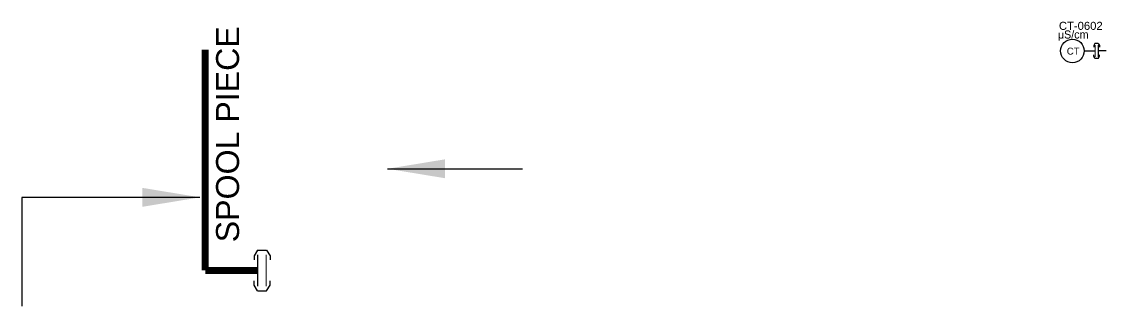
# Model space of a CAD drawing. Header units: millimetres. Extents: x -6754 to 5895, y -4820 to 1016.
# Drawn here: x -3023.5 to -2552.2, y -3082.7 to -2958.9 of the extents above; entities that cross this region are included whole.
import ezdxf

# ---------------------------------------------------------------- set-up
doc = ezdxf.new("R2010")
doc.units = ezdxf.units.MM
doc.linetypes.add('HIDDEN', pattern=[0.375, 0.25, -0.125])
doc.layers.get('0').update_dxf_attribs({"linetype": 'CONTINUOUS'})
for name, color, linetype in [('E---INDID------', 7, 'CONTINUOUS'), ('E---INDID-TEXT-25-35', 2, 'CONTINUOUS'), ('P---PLINB-DRH055', 7, 'CONTINUOUS'), ('P---PLINB-DRH227', 7, 'CONTINUOUS')]:
    doc.layers.add(name, color=color, linetype=linetype)
doc.styles.add('ROMANS', font='romans.shx')
doc.styles.get("Standard").update_dxf_attribs({"font": 'arial.ttf'})
doc.dimstyles.new('AM_ANSI$7', dxfattribs={"dimtxt": 0.12, "dimasz": 0.12, "dimexe": 0.1, "dimexo": 0.05, "dimgap": 0.06, "dimtad": 0, "dimtih": 1, "dimtoh": 1, "dimdec": 4, "dimzin": 7, "dimdsep": 46, "dimtxsty": 'Standard', "dimcen": 0, "dimclrd": 256, "dimclre": 256, "dimclrt": 2, "dimadec": 0, "dimazin": 2, "dimtp": 0.1, "dimtm": 0.1, "dimtfac": 0.71, "dimtdec": 4, "dimtofl": 0, "dimtmove": 0, "dimatfit": 3, "dimfxl": 1, "dimtolj": 1, "dimtzin": 7, "dimlwd": -1, "dimlwe": -1, "dimarcsym": 1})

# ---------------------------------------------------------------- blocks, each defined once
blk = doc.blocks.new('rgyjryjyfrjfhjgfgj')
at = {"color": 0, "linetype": 'ByBlock'}
for p, q in [((716.48, 396.87), (717.39, 397.41)), ((717.39, 397.41), (718.05, 397.41)), ((722.07, 397.41), (721.4, 397.41)), ((722.97, 396.87), (722.07, 397.41)), ((722.97, 395.42), (722.97, 396.87)), ((716.48, 395.42), (717.39, 394.88)), ((717.39, 394.88), (718.05, 394.88)), ((722.07, 394.88), (721.4, 394.88)), ((722.97, 395.42), (722.07, 394.88))]:
    blk.add_line(p, q, dxfattribs=at)
at = {"color": 6, "linetype": 'ByBlock'}
blk.add_line((719.73, 391.95), (719.73, 395.48), dxfattribs=at)
at = {"color": 1, "linetype": 'ByBlock', "lineweight": 15}
blk.add_lwpolyline([(717.23, 396.8), (722.23, 396.8)], dxfattribs=at)
at = {"color": 6, "linetype": 'ByBlock'}
blk.add_lwpolyline([(717.23, 395.48), (722.23, 395.48)], dxfattribs=at)
blk = doc.blocks.new('phi_15825218758')
at = {"color": 0, "linetype": 'ByBlock'}
blk.add_line((-3.24, 3.47), (-3.24, 4.92), dxfattribs=at)
blk.add_blockref('rgyjryjyfrjfhjgfgj', (-719.73, -391.95), dxfattribs=at)
at = {"flags": 1}
for p, rotation in [((0, 4.85), 90), ((0, 0), 270)]:
    blk.add_attdef('PHI_CONNECTIONPOINT', p, '', height=0.1, rotation=rotation, dxfattribs=at)
blk = doc.blocks.new('phi_15864195838')
at = {"color": 0, "linetype": 'ByBlock'}
blk.add_circle((-5.14, 0), 5.14, dxfattribs=at)
blk.add_text('CT', height=3, dxfattribs=at).set_placement((-7.59, -1.59))
at = {"flags": 1}
for tag in ['PHI_CONNECTIONPOINT', 'PHI_INSERTPOINT']:
    blk.add_attdef(tag, (-10.29, 0), '', height=0.1, rotation=180, dxfattribs=at)
blk.add_attdef('DEVICE', (0.66, -2), '', height=3.2)

msp = doc.modelspace()

# ---------------------------------------------------------------- linework, layer by layer
msp.add_line((-2561.77, -2971.67), (-2557.03, -2971.67))
at = {"linetype": 'HIDDEN', "ltscale": 20, "const_width": 3}
for points in [[(-2943.76, -2971.14), (-2943.76, -3067.09)], [(-2920.88, -3067.09), (-2943.76, -3067.09)]]:
    msp.add_lwpolyline(points, dxfattribs=at)

# ---------------------------------------------------------------- block references
at = {"layer": 'E---INDID------'}
ref = msp.add_blockref('phi_15864195838', (-2561.77, -2971.67), dxfattribs=at)
ref.add_attrib('DEVICE', 'CT-0602', (-2572.78, -2962.5), dxfattribs={"layer": 'E---INDID-TEXT-25-35', "color": 7, "height": 3.5})
at = {"layer": 'P---PLINB-DRH055', "extrusion": (0, 0, -1), "xscale": 2.734785634861133, "yscale": 2.734785634861133, "zscale": -2.734785634861133, "rotation": 90.00435730965492}
msp.add_blockref('phi_15825218758', (2930.55, -3067.09), dxfattribs=at)
at = {"layer": 'P---PLINB-DRH227', "xscale": -1, "rotation": 90}
msp.add_blockref('phi_15825218758', (-2552.17, -2971.67), dxfattribs=at)

# ---------------------------------------------------------------- texts
msp.add_text('SPOOL PIECE ', height=10, rotation=90).set_placement((-2929.07, -3054.86, 53.96))
at = {"lineweight": 13, "insert": (-2573.12, -2962.77, 13.55), "char_height": 3.5, "width": 37.1588, "attachment_point": 1, "style": 'ROMANS'}
msp.add_mtext('{\\fSymbol|b0|i0|c2|p18;\\H0.95833x;m\\Ftxt|c0;\\H1.0435x;S/cm}', dxfattribs=at)

# ---------------------------------------------------------------- leaders
at = {"color": 1}
for points in [[(-2864.56, -3022.9), (-2805.94, -3022.9)], [(-2946.05, -3035.32), (-3023.53, -3035.32), (-3023.53, -3082.7)]]:
    msp.add_leader(points, dimstyle='AM_ANSI$7', override={"dimasz": 25, "dimclrd": 1}, dxfattribs=at)

doc.saveas('drawing.dxf')
